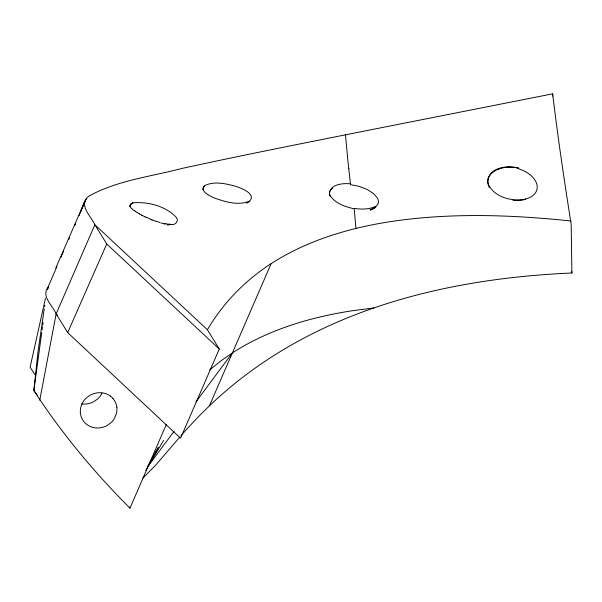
<?xml version="1.0" encoding="UTF-8"?>
<svg xmlns="http://www.w3.org/2000/svg" width="602" height="602" viewBox="0 0 602 602"><rect width="100%" height="100%" fill="white"/><g stroke="black" fill="none" stroke-linecap="round" stroke-linejoin="round"><path stroke-width="0.9" d="M41.726 332.567L33.847 390.487C61.396 433.041 94.153 472.292 129.972 508.163L166.272 424.538M42.102 329.806L42.479 327.052M42.727 325.208L43.103 322.454M47.603 289.359L47.851 287.515L55.745 269.335M44.247 308.788L38.016 351.658L33.847 390.487L37.617 395.762M44.593 306.659L44.826 305.237M47.603 288.937L48.544 286.8M39.755 400.232L56.136 313.935L94.86 224.727C90.992 216.178 77.432 204.078 89.224 195.936C117.789 180.224 151.245 176.589 182.383 168.334C243.825 154.932 305.538 142.809 367.212 130.506L552.659 93.837C557.843 137.399 564.322 180.999 571.17 224.268L571.9 272.992C471.682 277.409 369.598 297.922 282.722 350.071A487.582 328.15 2.6 0 0 248.37 373.052C223.53 391.315 201.068 412.671 180.826 435.901M45.451 298.314L30.1 367.228L35.458 375.309M47.483 289.178L47.851 287.515C41.087 296.794 52.938 305.635 56.136 313.935L67.687 332.59L180.555 438.218L219.278 349.01L207.412 329.753L94.86 224.727L106.727 243.983L219.278 349.01M488.275 178.613L488.463 178.049M80.502 212.122L78.997 215.764M81.165 210.414L84.822 201.038M81.142 210.572L84.408 202.422L55.73 268.131M56.061 268.612L57.009 266.43M60.794 257.701L61.743 255.519M62.059 254.797L63.631 251.162M68.688 239.521L69.629 237.346M74.791 225.464L75.626 223.523M80.683 211.889L81.526 209.947M83.204 206.072L84.047 204.131M84.89 202.189L85.732 200.248M86.011 199.601L86.575 198.314M209.421 405.831L271.118 263.684C288.396 252.501 307.178 243.78 326.608 237.06A365.008 180.728 12.2 0 1 355.948 228.451A361.493 178.99 12.2 0 1 389.983 221.702C449.935 212.596 511.008 214.673 571.125 221.017M67.687 332.59L106.727 243.983M102.016 393.136L101.076 394.882A17.36 16.156 -28.9 0 1 97.599 398.998L93.671 401.715A18.677 17.383 -28.9 0 1 81.654 403.912M145.857 470.455L158.243 447.572L147.61 466.791M147.791 466.791L163.616 440.378M207.412 329.753C223.003 303.069 245.157 280.397 271.118 263.684M147.55 466.926L174.098 431.243M195.959 401.858L232.395 352.885C254.503 338.602 279.019 328.353 304.258 321.099A361.614 179.05 12.2 0 1 352.719 310.685L373.812 307.968M179.689 437.202L155.504 465.331L142.388 478.628M491.887 173.06L491.699 173.241A24.554 16.119 6.2 0 0 490.058 175.129L489.862 175.385A24.592 16.111 5.5 0 0 487.936 180.081L487.808 181.337A25.103 16.397 6.3 0 0 488.372 185.107M209.616 369.952L221.92 360.131L232.395 352.885M204.567 185.687C199.254 191.602 210.519 196.222 214.816 198.126C225.69 202.039 238.43 205.794 249.612 201.128C256.535 193.746 240.838 187.944 235.412 186.221C225.615 183.648 214.079 180.811 204.567 185.687A23.929 11.408 7.8 0 0 203.348 187.568A23.997 11.423 6.6 0 0 202.821 189.811M497.342 169.538L498.456 169.072M369.974 209.797L374.369 207.75L377.589 204.891L378.583 201.813L377.672 198.351L373.624 193.603L367.13 189.442L358.965 186.311L350.492 184.686L348.776 168.394M132.756 202.866C148.054 201.497 165.746 206.004 176.363 217.488C179.434 221.235 174.956 225.411 170.915 224.576M525.463 199.194C512.227 201.632 495.07 197.712 488.553 184.799C485.784 178.147 491.179 171.224 497.357 169.064C502.444 166.92 508.118 166.453 513.559 167.13C514.868 167.115 521.595 168.876 517.532 167.905M518.789 200.368L517.02 200.451A24.96 15.893 8.4 0 1 512.927 200.293M507.591 167.145L508.735 167.1M165.166 224.094L164.301 223.936M152.14 220.144L150.997 219.67M142.11 215.403L141.771 215.215M139.604 213.988L138.881 213.552A22.191 4.349 24.4 0 1 137.7 212.867L137.279 212.559M134.05 210.309L134.871 210.926A22.868 4.673 24 0 0 135.217 211.189M110.497 396.161L111.219 396.748A19.219 17.879 -28.9 0 1 112.965 398.494M56.136 313.935L57.514 315.215M129.257 507.004L129.972 508.163M330.551 196.244C335.976 203.762 345.54 206.825 354.194 208.834L355.948 228.451M571.607 271.148L571.9 272.992M116.878 407.501L116.811 406.929A16.69 15.532 -28.9 0 0 116.615 405.801A18.895 17.586 -28.9 0 0 112.95 398.501M347.512 156.437L345.465 134.833M552.659 93.837L552.674 96.117M518.977 168.921A25.073 15.735 14.2 0 1 536.984 184.844A25.073 15.735 14.2 0 1 525.373 199.081M525.501 199.232A24.622 15.983 9 0 1 522.867 199.887M522.739 199.939A24.622 15.848 8.6 0 1 518.819 200.443M489.441 187.628A25.352 16.487 7 0 1 488.531 185.657M491.909 173.067A24.682 16.239 6.6 0 1 494.535 171.058M494.739 170.93A24.652 16.277 6.9 0 1 497.357 169.553M498.531 169.154A24.825 16.457 7.1 0 1 507.621 167.258M508.75 167.168A25.254 16.999 7.6 0 1 517.509 167.973M350.206 183.776A23.802 11.145 11.6 0 0 332.093 187.914A26.202 13.507 7.9 0 0 329.888 195.853M330.4 196.244A27.519 11.573 8.6 0 1 332.597 188.095M374.828 206.561A24.795 10.904 11.2 0 1 354.202 208.397M375.904 207.043A24.065 13.342 10.4 0 1 370.418 210.188M249.589 201.121A24.005 11.724 9.6 0 1 248.295 202.084M248.242 202.106A24.072 11.807 9.8 0 1 246.338 203.13M170.735 224.433A23.787 11.679 16.9 0 1 167.153 225.035M170.509 224.215A28.317 10.302 26.7 0 1 164.782 223.613M130.04 206.734A24.501 10.512 12.5 0 1 130.258 205.5M130.378 205.515A23.832 10.339 10.9 0 1 131.936 203.589M131.883 203.566A23.689 10.354 11.8 0 1 132.794 202.882M132.026 203.19A28.941 6.757 14.9 0 1 132.907 202.919M110.527 396.124A18.444 17.165 -28.9 0 0 100.684 392.722A18.624 17.33 -28.9 0 0 89.51 395.589L86.553 397.749A17.511 16.292 -28.9 0 0 82.376 403.047L80.916 406.847A19.926 18.542 -28.9 0 0 80.427 413.258L80.487 413.822A16.585 15.426 -28.9 0 0 80.683 414.921A18.677 17.383 -28.9 0 0 106.863 425.637L110.768 422.882A17.36 16.156 -28.9 0 0 114.245 418.759L116.314 413.965A19.783 18.406 -28.9 0 0 116.871 407.509M348.769 168.695A387.711 25.638 89.2 0 1 347.497 156.746M130.604 204.108A28.926 6.863 15.5 0 1 132.207 203.258M129.897 206.351A27.993 6.757 16.9 0 1 130.845 204.206M131.537 208.495A25.698 6.012 20.8 0 1 130.235 206.727M133.591 210.203A23.892 5.252 22.7 0 1 131.725 208.54M137.121 212.536A22.53 4.568 24.1 0 1 135.081 211.151M141.869 215.207A22.236 4.349 24.4 0 1 139.717 213.996M144.954 216.818A22.575 4.568 24.3 0 1 142.268 215.418M146.331 217.472A22.929 4.846 24.1 0 1 145.029 216.84M151.027 219.354A23.899 5.335 24 0 1 146.534 217.322M155.707 221.197A25.841 6.968 24.1 0 1 152.261 219.873M160.057 222.484A27.173 8.232 24.6 0 1 155.986 221.167M164.158 223.756A28.181 9.82 26 0 1 160.945 222.996"/></g></svg>
